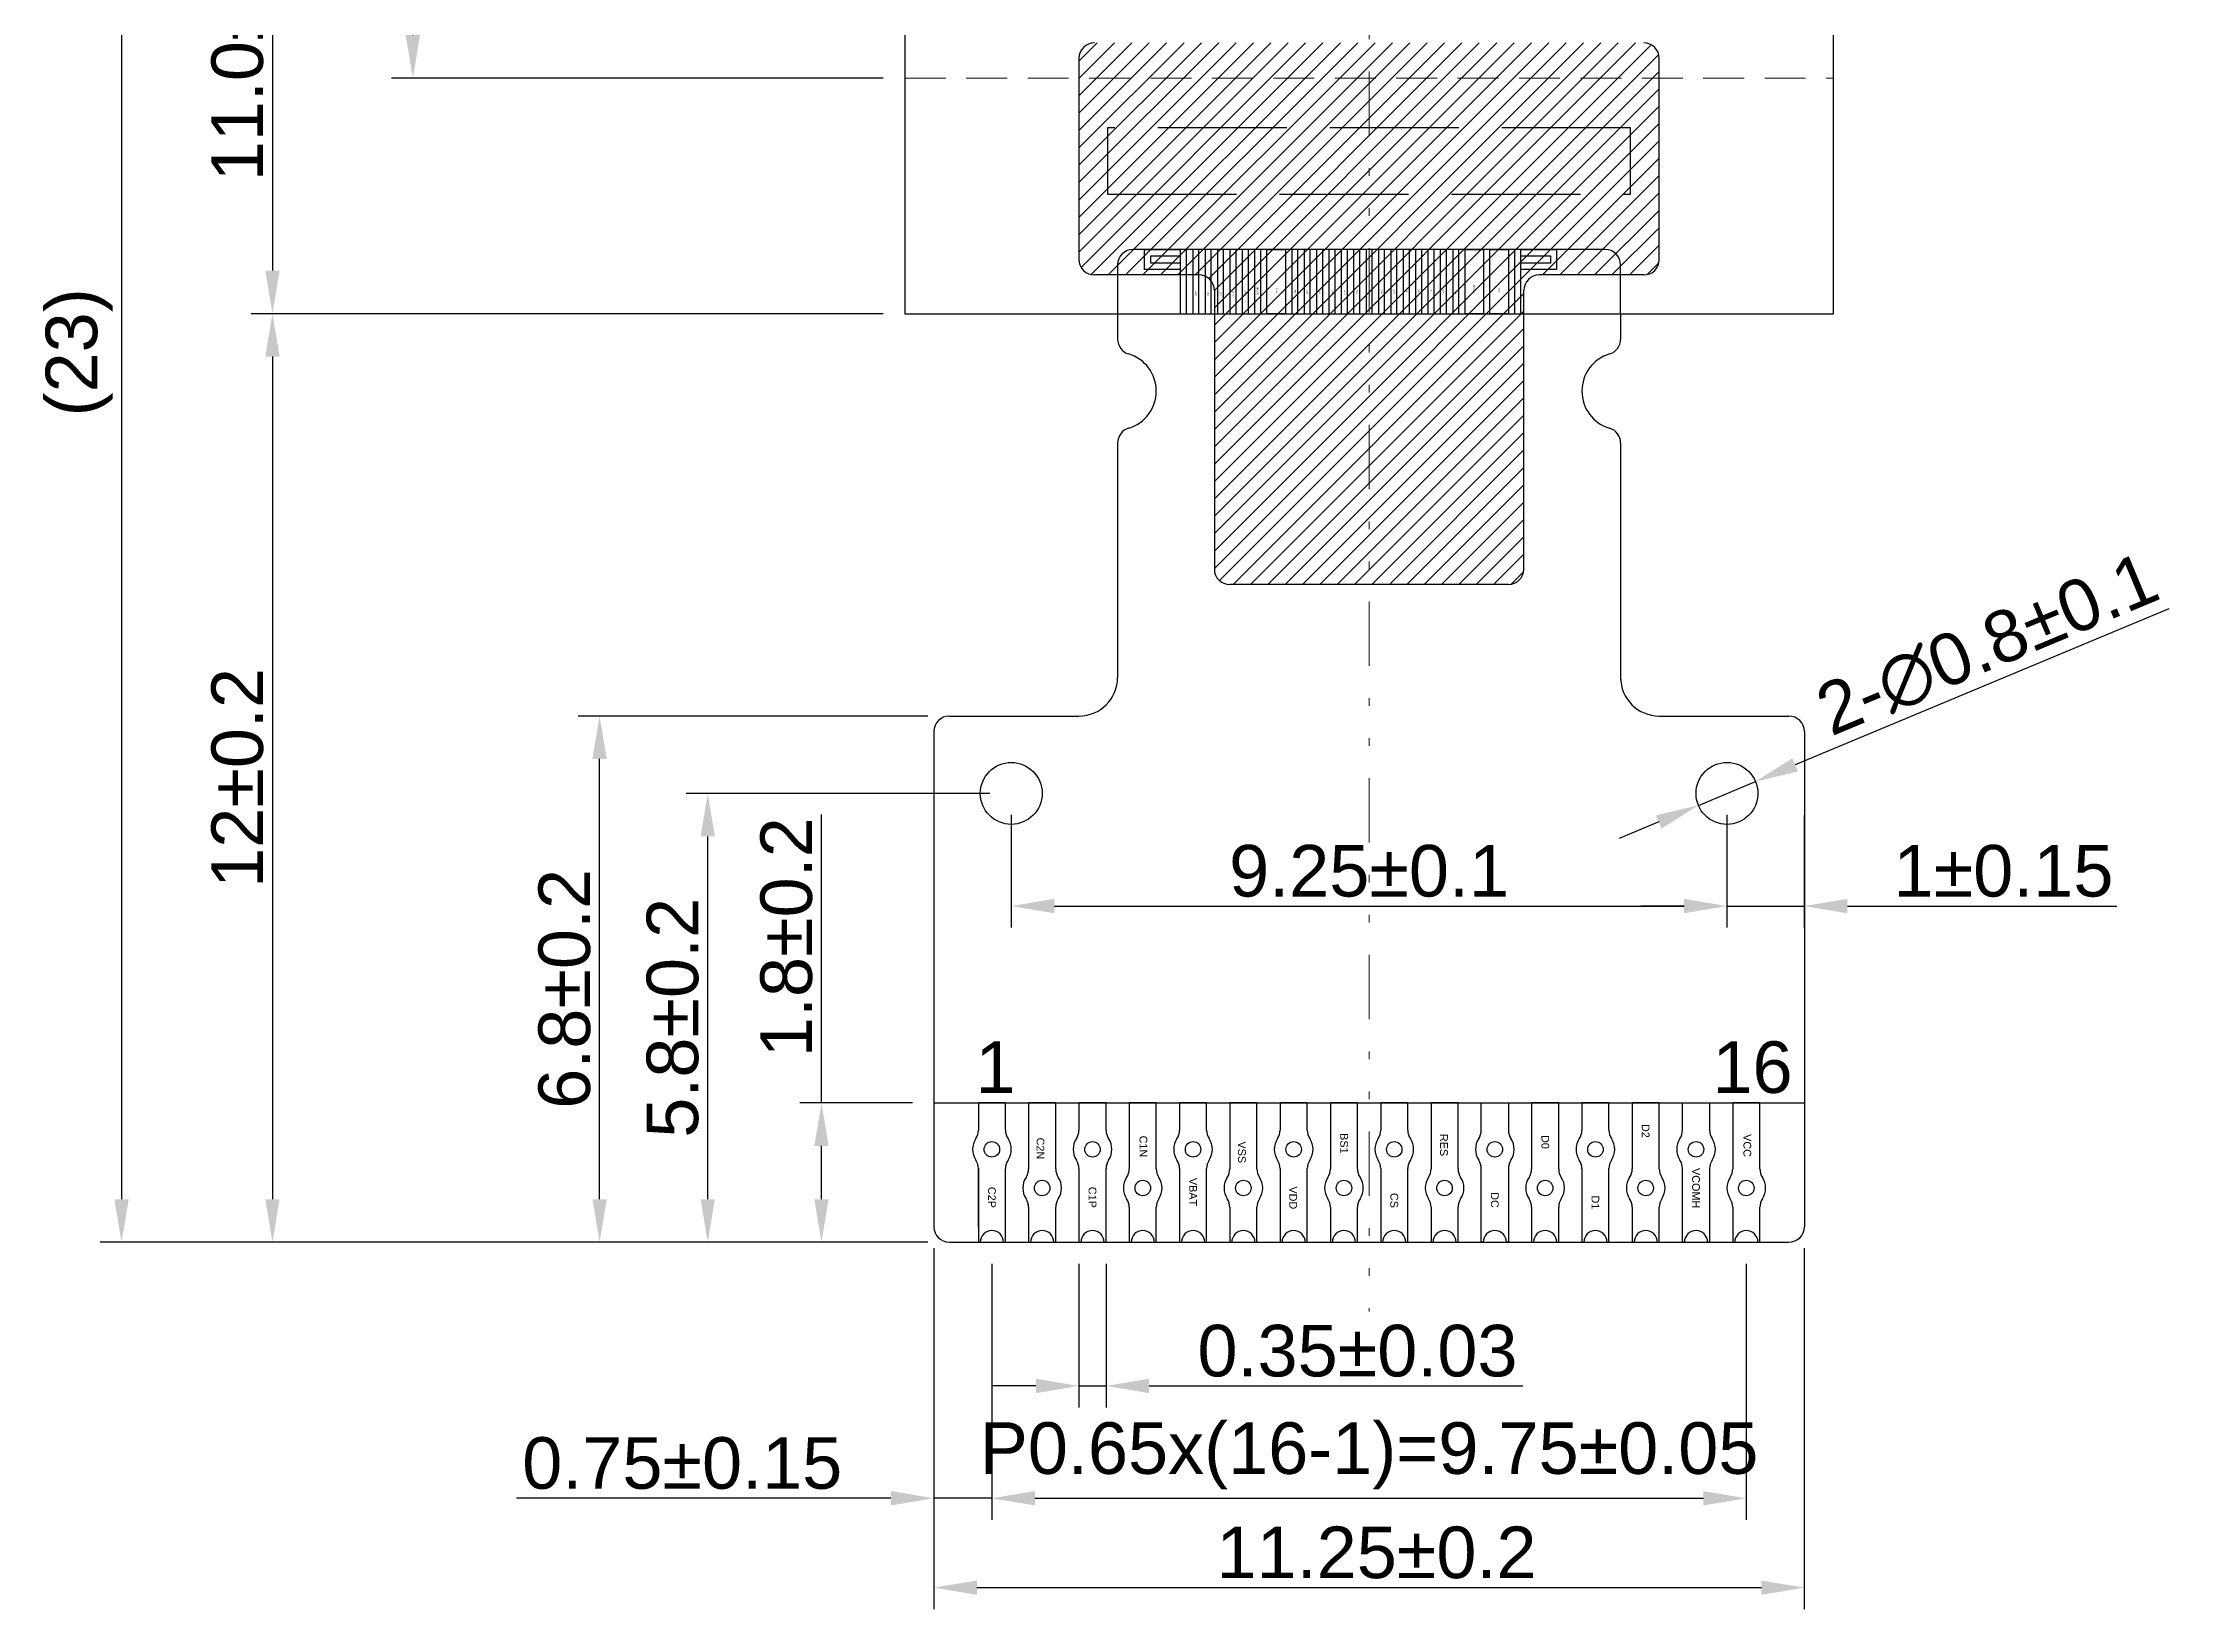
# Model space of a CAD drawing. Header units: millimetres. Extents: x 462 to 746, y 142 to 198.
# Drawn here: x 461.55 to 489.23, y 159.37 to 179.61 of the extents above; entities that cross this region are included whole.
import ezdxf
from ezdxf.enums import TextEntityAlignment as Align

# ---------------------------------------------------------------- set-up
doc = ezdxf.new("R2010")
doc.units = ezdxf.units.MM
doc.header["$LTSCALE"] = 0.555556
for name, pattern in [('DASHED2', [9.525, 6.35, -3.175]), ('DIVIDE', [1.25, 0.5, -0.25, 0, -0.25, 0, -0.25]), ('HIDDEN', [4, 3, -1])]:
    doc.linetypes.add(name, pattern=pattern)
doc.layers.add('dim', color=4, linetype='Continuous')
doc.layers.add('Tape', color=6, linetype='Continuous')
for name, color, linetype, lineweight in [('FPC', 40, 'Continuous', 25), ('IC-Lay1', 1, 'Continuous', 0), ('尺寸', 1, 'Continuous', 5)]:
    doc.layers.add(name, color=color, linetype=linetype, lineweight=lineweight)
doc.styles.get("Standard").update_dxf_attribs({"font": 'ARIAL.TTF'})
doc.dimstyles.new('ISO-25', dxfattribs={"dimscale": 0.555556, "dimtxt": 2.2, "dimasz": 2.2, "dimexe": 0.5, "dimexo": 0.5, "dimgap": 0.5, "dimtad": 1, "dimdec": 3, "dimdsep": 46, "dimtxsty": 'Standard', "dimcen": 2.2, "dimadec": 0, "dimazin": 2, "dimtfac": 1, "dimtdec": 3, "dimtmove": 0, "dimatfit": 3, "dimfxl": 0, "dimarcsym": 0})

# ---------------------------------------------------------------- blocks, each defined once
blk = doc.blocks.new('*D20')
at = {"layer": 'Defpoints', "color": 0}
for p in [(472.688, 187.11), (464.515, 176.11), (472.688, 176.11)]:
    blk.add_point(p, dxfattribs=at)
at = {"layer": 'dim', "color": 0, "lineweight": -2}
for p, q in [((472.41, 187.11), (464.238, 187.11)), ((464.515, 186.555), (464.515, 176.666)), ((472.41, 176.11), (464.238, 176.11))]:
    blk.add_line(p, q, dxfattribs=at)
at = {"layer": 'dim', "color": 0}
for points in [[(464.423, 186.555), (464.608, 186.555), (464.515, 187.11)], [(464.423, 176.666), (464.608, 176.666), (464.515, 176.11)]]:
    blk.add_solid(points, dxfattribs=at)
at = {"layer": 'dim', "color": 0, "insert": (464.064, 181.209), "char_height": 0.66667, "attachment_point": 5, "rotation": 90}
blk.add_mtext('11.0%%P0.15 Panel', dxfattribs=at)
blk = doc.blocks.new('*D25')
at = {"layer": 'Defpoints', "color": 0}
for p in [(472.688, 187.11), (466.33, 179.155), (472.688, 179.155)]:
    blk.add_point(p, dxfattribs=at)
at = {"layer": 'dim', "color": 0, "lineweight": -2}
for p, q in [((472.41, 187.11), (466.052, 187.11)), ((466.33, 186.555), (466.33, 179.711)), ((472.41, 179.155), (466.052, 179.155))]:
    blk.add_line(p, q, dxfattribs=at)
at = {"layer": 'dim', "color": 0}
for points in [[(466.237, 186.555), (466.423, 186.555), (466.33, 187.11)], [(466.237, 179.711), (466.423, 179.711), (466.33, 179.155)]]:
    blk.add_solid(points, dxfattribs=at)
at = {"layer": 'dim', "color": 0, "insert": (465.787, 182.904), "char_height": 0.66667, "attachment_point": 5, "rotation": 90}
blk.add_mtext('7.96%%P0.15 Cap', dxfattribs=at)
blk = doc.blocks.new('*D28')
at = {"layer": 'Defpoints', "color": 0}
for p in [(474.063, 169.91), (483.313, 169.91), (483.313, 168.454)]:
    blk.add_point(p, dxfattribs=at)
at = {"layer": 'dim', "color": 0, "lineweight": -2}
for p, q in [((474.063, 169.632), (474.063, 168.176)), ((483.313, 169.632), (483.313, 168.176)), ((474.619, 168.454), (482.758, 168.454))]:
    blk.add_line(p, q, dxfattribs=at)
at = {"layer": 'dim', "color": 0}
for points in [[(474.619, 168.547), (474.619, 168.361), (474.063, 168.454)], [(482.758, 168.547), (482.758, 168.361), (483.313, 168.454)]]:
    blk.add_solid(points, dxfattribs=at)
at = {"layer": 'dim', "color": 0, "insert": (478.688, 168.906), "char_height": 0.6667, "attachment_point": 5}
blk.add_mtext('9.25%%P0.1', dxfattribs=at)
blk = doc.blocks.new('*D29')
at = {"layer": 'Defpoints', "color": 0}
for p in [(473.813, 164.11), (483.563, 164.11), (483.563, 160.801)]:
    blk.add_point(p, dxfattribs=at)
at = {"layer": 'dim', "color": 0, "lineweight": -2}
for p, q in [((473.813, 163.832), (473.813, 160.523)), ((483.563, 163.832), (483.563, 160.523)), ((474.369, 160.801), (483.008, 160.801))]:
    blk.add_line(p, q, dxfattribs=at)
at = {"layer": 'dim', "color": 0}
for points in [[(474.369, 160.894), (474.369, 160.708), (473.813, 160.801)], [(483.008, 160.894), (483.008, 160.708), (483.563, 160.801)]]:
    blk.add_solid(points, dxfattribs=at)
at = {"layer": 'dim', "color": 0, "insert": (478.688, 161.349), "char_height": 0.66667, "attachment_point": 5}
blk.add_mtext('P0.65x(16-1)=9.75%%P0.05', dxfattribs=at)
blk = doc.blocks.new('*D30')
at = {"layer": 'Defpoints', "color": 0}
for p in [(473.063, 164.31), (484.313, 164.31), (484.313, 159.646)]:
    blk.add_point(p, dxfattribs=at)
at = {"layer": 'dim', "color": 0, "lineweight": -2}
for p, q in [((473.063, 164.032), (473.063, 159.368)), ((484.313, 164.032), (484.313, 159.368)), ((473.619, 159.646), (483.758, 159.646))]:
    blk.add_line(p, q, dxfattribs=at)
at = {"layer": 'dim', "color": 0}
for points in [[(473.619, 159.738), (473.619, 159.553), (473.063, 159.646)], [(483.758, 159.738), (483.758, 159.553), (484.313, 159.646)]]:
    blk.add_solid(points, dxfattribs=at)
at = {"layer": 'dim', "color": 0, "insert": (478.784, 160.097), "char_height": 0.66667, "attachment_point": 5}
blk.add_mtext('11.25%%P0.2', dxfattribs=at)
blk = doc.blocks.new('*D31')
at = {"layer": 'Defpoints', "color": 0}
for p in [(474.938, 164.11), (475.288, 164.11), (475.288, 162.253)]:
    blk.add_point(p, dxfattribs=at)
at = {"layer": 'dim', "color": 0, "lineweight": -2}
for p, q in [((474.938, 163.832), (474.938, 161.975)), ((475.288, 163.832), (475.288, 161.975)), ((474.383, 162.253), (473.827, 162.253)), ((474.938, 162.253), (475.288, 162.253)), ((475.844, 162.253), (480.677, 162.253))]:
    blk.add_line(p, q, dxfattribs=at)
at = {"layer": 'dim', "color": 0}
for points in [[(474.383, 162.345), (474.383, 162.16), (474.938, 162.253)], [(475.844, 162.345), (475.844, 162.16), (475.288, 162.253)]]:
    blk.add_solid(points, dxfattribs=at)
at = {"layer": 'dim', "color": 0, "insert": (478.538, 162.704), "char_height": 0.66667, "attachment_point": 5}
blk.add_mtext('0.35%%p0.03', dxfattribs=at)
blk = doc.blocks.new('*D32')
at = {"layer": 'Defpoints', "color": 0}
for p in [(473.063, 164.31), (473.813, 164.11), (473.063, 160.801)]:
    blk.add_point(p, dxfattribs=at)
at = {"layer": 'dim', "color": 0, "lineweight": -2}
for p, q in [((473.063, 164.032), (473.063, 160.523)), ((473.813, 163.832), (473.813, 160.523)), ((472.508, 160.801), (467.669, 160.801)), ((473.813, 160.801), (473.063, 160.801)), ((474.369, 160.801), (474.924, 160.801))]:
    blk.add_line(p, q, dxfattribs=at)
at = {"layer": 'dim', "color": 0}
for points in [[(472.508, 160.894), (472.508, 160.708), (473.063, 160.801)], [(474.369, 160.894), (474.369, 160.708), (473.813, 160.801)]]:
    blk.add_solid(points, dxfattribs=at)
at = {"layer": 'dim', "color": 0, "insert": (469.811, 161.252), "char_height": 0.66667, "attachment_point": 5}
blk.add_mtext('0.75%%P0.15', dxfattribs=at)
blk = doc.blocks.new('*D33')
at = {"layer": 'Defpoints', "color": 0}
for p in [(483.313, 169.91), (484.313, 169.91), (484.313, 168.454)]:
    blk.add_point(p, dxfattribs=at)
at = {"layer": 'dim', "color": 0, "lineweight": -2}
for p, q in [((483.313, 169.632), (483.313, 168.176)), ((484.313, 169.632), (484.313, 168.176)), ((482.758, 168.454), (482.202, 168.454)), ((483.313, 168.454), (484.313, 168.454)), ((484.869, 168.454), (488.35, 168.454))]:
    blk.add_line(p, q, dxfattribs=at)
at = {"layer": 'dim', "color": 0}
for points in [[(482.758, 168.547), (482.758, 168.361), (483.313, 168.454)], [(484.869, 168.547), (484.869, 168.361), (484.313, 168.454)]]:
    blk.add_solid(points, dxfattribs=at)
at = {"layer": 'dim', "color": 0, "insert": (486.887, 168.906), "char_height": 0.6667, "attachment_point": 5}
blk.add_mtext('1%%P0.15', dxfattribs=at)
blk = doc.blocks.new('*D34')
at = {"layer": 'Defpoints', "color": 0}
for p in [(471.611, 165.91), (473.063, 165.91), (473.263, 164.11)]:
    blk.add_point(p, dxfattribs=at)
at = {"layer": 'dim', "color": 0, "lineweight": -2}
for p, q in [((471.611, 165.91), (471.611, 169.638)), ((472.785, 165.91), (471.333, 165.91)), ((471.611, 164.666), (471.611, 165.355)), ((472.985, 164.11), (471.333, 164.11))]:
    blk.add_line(p, q, dxfattribs=at)
at = {"layer": 'dim', "color": 0}
for points in [[(471.518, 165.355), (471.703, 165.355), (471.611, 165.91)], [(471.518, 164.666), (471.703, 164.666), (471.611, 164.11)]]:
    blk.add_solid(points, dxfattribs=at)
at = {"layer": 'dim', "color": 0, "insert": (471.159, 168.052), "char_height": 0.6667, "attachment_point": 5, "rotation": 90}
blk.add_mtext('1.8%%P0.2', dxfattribs=at)
blk = doc.blocks.new('*D35')
at = {"layer": 'Defpoints', "color": 0}
for p in [(470.141, 169.91), (474.063, 169.91), (473.263, 164.11)]:
    blk.add_point(p, dxfattribs=at)
at = {"layer": 'dim', "color": 0, "lineweight": -2}
for p, q in [((473.785, 169.91), (469.863, 169.91)), ((470.141, 164.666), (470.141, 169.355)), ((472.985, 164.11), (469.863, 164.11))]:
    blk.add_line(p, q, dxfattribs=at)
at = {"layer": 'dim', "color": 0}
for points in [[(470.048, 169.355), (470.233, 169.355), (470.141, 169.91)], [(470.048, 164.666), (470.233, 164.666), (470.141, 164.11)]]:
    blk.add_solid(points, dxfattribs=at)
at = {"layer": 'dim', "color": 0, "insert": (469.689, 167.01), "char_height": 0.6667, "attachment_point": 5, "rotation": 90}
blk.add_mtext('5.8%%P0.2', dxfattribs=at)
blk = doc.blocks.new('*D36')
at = {"layer": 'Defpoints', "color": 0}
for p in [(468.743, 170.91), (473.263, 170.91), (473.263, 164.11)]:
    blk.add_point(p, dxfattribs=at)
at = {"layer": 'dim', "color": 0, "lineweight": -2}
for p, q in [((472.985, 170.91), (468.465, 170.91)), ((468.743, 164.666), (468.743, 170.355)), ((472.985, 164.11), (468.465, 164.11))]:
    blk.add_line(p, q, dxfattribs=at)
at = {"layer": 'dim', "color": 0}
for points in [[(468.65, 170.355), (468.836, 170.355), (468.743, 170.91)], [(468.65, 164.666), (468.836, 164.666), (468.743, 164.11)]]:
    blk.add_solid(points, dxfattribs=at)
at = {"layer": 'dim', "color": 0, "insert": (468.291, 167.384), "char_height": 0.6667, "attachment_point": 5, "rotation": 90}
blk.add_mtext('6.8%%P0.2', dxfattribs=at)
blk = doc.blocks.new('*D37')
at = {"layer": 'Defpoints', "color": 0}
for p in [(472.688, 176.11), (464.515, 164.11), (473.263, 164.11)]:
    blk.add_point(p, dxfattribs=at)
at = {"layer": 'dim', "color": 0, "lineweight": -2}
for p, q in [((472.41, 176.11), (464.238, 176.11)), ((464.515, 175.555), (464.515, 164.666)), ((472.985, 164.11), (464.238, 164.11))]:
    blk.add_line(p, q, dxfattribs=at)
at = {"layer": 'dim', "color": 0}
for points in [[(464.423, 175.555), (464.608, 175.555), (464.515, 176.11)], [(464.423, 164.666), (464.608, 164.666), (464.515, 164.11)]]:
    blk.add_solid(points, dxfattribs=at)
at = {"layer": 'dim', "color": 0, "insert": (464.064, 170.11), "char_height": 0.6667, "attachment_point": 5, "rotation": 90}
blk.add_mtext('12%%P0.2', dxfattribs=at)
blk = doc.blocks.new('*D38')
at = {"layer": 'Defpoints', "color": 0}
for p in [(472.688, 187.11), (462.565, 164.11), (473.263, 164.11)]:
    blk.add_point(p, dxfattribs=at)
at = {"layer": 'dim', "color": 0, "lineweight": -2}
for p, q in [((472.41, 187.11), (462.287, 187.11)), ((462.565, 186.555), (462.565, 164.666)), ((472.985, 164.11), (462.287, 164.11))]:
    blk.add_line(p, q, dxfattribs=at)
at = {"layer": 'dim', "color": 0}
for points in [[(462.472, 186.555), (462.658, 186.555), (462.565, 187.11)], [(462.472, 164.666), (462.658, 164.666), (462.565, 164.11)]]:
    blk.add_solid(points, dxfattribs=at)
at = {"layer": 'dim', "color": 0, "insert": (462.017, 175.61), "char_height": 0.6667, "attachment_point": 5, "rotation": 90}
blk.add_mtext('(23)', dxfattribs=at)
blk = doc.blocks.new('*D39')
at = {"layer": 'Defpoints', "color": 0}
for p in [(483.682, 170.064), (482.944, 169.756)]:
    blk.add_point(p, dxfattribs=at)
at = {"layer": 'dim', "color": 0, "lineweight": -2}
for p, q in [((489.023, 172.296), (484.195, 170.279)), ((482.944, 169.756), (483.682, 170.064)), ((482.432, 169.542), (481.919, 169.327))]:
    blk.add_line(p, q, dxfattribs=at)
at = {"layer": 'dim', "color": 0}
for points in [[(484.159, 170.364), (484.231, 170.193), (483.682, 170.064)], [(482.396, 169.627), (482.467, 169.456), (482.944, 169.756)]]:
    blk.add_solid(points, dxfattribs=at)
at = {"layer": 'dim', "color": 0, "insert": (486.684, 171.828), "char_height": 0.66667, "attachment_point": 5, "rotation": 22.6831}
blk.add_mtext('2-∅0.8%%p0.1', dxfattribs=at)

msp = doc.modelspace()

# ---------------------------------------------------------------- hatches: boundary and pattern name
h = msp.add_hatch()
h.set_pattern_fill('ANSI31', color=6, scale=0.05, style=0)
h.set_pattern_definition([(45, (-642.73164, -406.21486), (-0.112253202, 0.112253202), [])])
h.paths.add_polyline_path([(475.1382, 179.6101, 0.4142136), (474.9382, 179.4101), (474.9382, 176.8101, 0.4142136), (475.1382, 176.6101), (476.4882, 176.6101, -0.4142136), (476.6882, 176.4101), (476.6882, 172.8101, 0.4142136), (476.8882, 172.6101), (480.4882, 172.6101, 0.4142136), (480.6882, 172.8101), (480.6882, 176.4101, -0.4142136), (480.8882, 176.6101), (482.2382, 176.6101, 0.4142136), (482.4382, 176.8101), (482.4382, 179.4101, 0.4142136), (482.2382, 179.6101)])

# ---------------------------------------------------------------- linework, layer by layer
at = {"linetype": 'DASHED2', "lineweight": 9, "ltscale": 0.15}
msp.add_line((472.6882, 179.1551), (484.6882, 179.1551), dxfattribs=at)
msp.add_line((472.6882, 179.1551), (484.6882, 179.1551), dxfattribs=at)
at = {"color": 2, "linetype": 'Continuous'}
for p, q in [((474.2882, 165.9101), (474.6382, 165.9101)), ((473.6382, 164.3101), (473.6382, 165.0613))]:
    msp.add_line(p, q, dxfattribs=at)
msp.add_lwpolyline([(484.6882, 187.1101), (472.6882, 187.1101), (472.6882, 176.1101), (484.6882, 176.1101)], close=True)
at = {"color": 0, "linetype": 'HIDDEN'}
msp.add_lwpolyline([(475.3082, 177.6551), (482.0682, 177.6551), (482.0682, 178.5101), (475.3082, 178.5101)], close=True, dxfattribs=at)
for points in [[(478.9882, 176.1101), (479.1382, 176.1101)], [(479.2882, 176.1101), (479.4382, 176.1101)], [(479.5882, 176.1101), (479.7382, 176.1101)]]:
    msp.add_lwpolyline(points)
at = {"color": 2}
for centre in [(473.8132, 164.1101), (481.6132, 164.1101), (482.9132, 164.1101)]:
    msp.add_arc(centre, 0.15, 360, 180, dxfattribs=at)
at = {"layer": 'Defpoints', "color": 34}
for p, q in [((481.7382, 176.9401), (475.6382, 176.9401)), ((475.4382, 176.7401), (475.4382, 176.1101)), ((481.9382, 176.1101), (481.9382, 176.7401)), ((475.4382, 176.1101), (475.4382, 175.7809)), ((475.4382, 176.1101), (481.9382, 176.1101)), ((481.9382, 176.1101), (481.9382, 175.7809)), ((475.4382, 174.4393), (475.4382, 171.4101)), ((481.9382, 174.4393), (481.9382, 171.4101))]:
    msp.add_line(p, q, dxfattribs=at)
at = {"layer": 'Defpoints', "color": 2}
for points in [[(475.7852, 176.9376), (476.2482, 176.9376), (476.2482, 176.6826), (475.7852, 176.6826)], [(476.2482, 176.1101), (476.3282, 176.1101), (476.3282, 176.9401), (476.2482, 176.9401)], [(476.4082, 176.1101), (476.4882, 176.1101), (476.4882, 176.9401), (476.4082, 176.9401)], [(476.5682, 176.1101), (476.6482, 176.1101), (476.6482, 176.9401), (476.5682, 176.9401)], [(476.7282, 176.1101), (476.8082, 176.1101), (476.8082, 176.9401), (476.7282, 176.9401)], [(476.8882, 176.1101), (476.9682, 176.1101), (476.9682, 176.9401), (476.8882, 176.9401)], [(477.0482, 176.1101), (477.1282, 176.1101), (477.1282, 176.9401), (477.0482, 176.9401)], [(477.2082, 176.1101), (477.2882, 176.1101), (477.2882, 176.9401), (477.2082, 176.9401)], [(477.3682, 176.9401), (477.6082, 176.9401), (477.6082, 176.1101), (477.3682, 176.1101)], [(477.6882, 176.1101), (477.7682, 176.1101), (477.7682, 176.9401), (477.6882, 176.9401)], [(477.8482, 176.1101), (477.9282, 176.1101), (477.9282, 176.9401), (477.8482, 176.9401)], [(478.0082, 176.1101), (478.0882, 176.1101), (478.0882, 176.9401), (478.0082, 176.9401)], [(478.1682, 176.1101), (478.2482, 176.1101), (478.2482, 176.9401), (478.1682, 176.9401)], [(478.3282, 176.1101), (478.4082, 176.1101), (478.4082, 176.9401), (478.3282, 176.9401)], [(478.4882, 176.1101), (478.5682, 176.1101), (478.5682, 176.9401), (478.4882, 176.9401)], [(478.6482, 176.1101), (478.7282, 176.1101), (478.7282, 176.9401), (478.6482, 176.9401)], [(478.8082, 176.1101), (478.8882, 176.1101), (478.8882, 176.9401), (478.8082, 176.9401)], [(478.9682, 176.1101), (479.0482, 176.1101), (479.0482, 176.9401), (478.9682, 176.9401)], [(479.1282, 176.1101), (479.2082, 176.1101), (479.2082, 176.9401), (479.1282, 176.9401)], [(479.2882, 176.1101), (479.3682, 176.1101), (479.3682, 176.9401), (479.2882, 176.9401)], [(479.4482, 176.1101), (479.5282, 176.1101), (479.5282, 176.9401), (479.4482, 176.9401)], [(479.6082, 176.1101), (479.6882, 176.1101), (479.6882, 176.9401), (479.6082, 176.9401)], [(479.7682, 176.1101), (479.8482, 176.1101), (479.8482, 176.9401), (479.7682, 176.9401)], [(479.9282, 176.9401), (480.1682, 176.9401), (480.1682, 176.1101), (479.9282, 176.1101)], [(480.2482, 176.9401), (480.4882, 176.9401), (480.4882, 176.1101), (480.2482, 176.1101)], [(480.5682, 176.1101), (480.6482, 176.1101), (480.6482, 176.9401), (480.5682, 176.9401)], [(480.6482, 176.9376), (481.1112, 176.9376), (481.1112, 176.6826), (480.6482, 176.6826)], [(475.8652, 176.8576), (476.2482, 176.8576), (476.2482, 176.7626), (475.8652, 176.7626)], [(480.6482, 176.8576), (481.0312, 176.8576), (481.0312, 176.7626), (480.6482, 176.7626)]]:
    msp.add_lwpolyline(points, close=True, dxfattribs=at)
at = {"layer": 'Defpoints', "color": 34}
for centre, radius, start, end in [((475.6382, 176.7401), 0.2, 90, 180), ((481.7382, 176.7401), 0.2, 0, 90), ((475.6382, 175.7809), 0.2, 180, 253.39845), ((475.4382, 175.1101), 0.5, 286.60155, 73.39845), ((481.9382, 175.1101), 0.5, 106.60155, 253.39845), ((481.7382, 175.7809), 0.2, 286.60155, 0), ((475.6382, 174.4393), 0.2, 106.60155, 180), ((481.7382, 174.4393), 0.2, 0, 73.39845), ((474.9382, 171.4101), 0.5, 270, 0), ((482.4382, 171.4101), 0.5, 180, 270)]:
    msp.add_arc(centre, radius, start, end, dxfattribs=at)
at = {"layer": 'FPC', "color": 34}
for p, q in [((473.2632, 170.9101), (474.9382, 170.9101)), ((482.4382, 170.9101), (484.1132, 170.9101)), ((473.0632, 170.7101), (473.0632, 164.3101)), ((484.3132, 170.7101), (484.3132, 164.3101)), ((473.0632, 165.9101), (484.3132, 165.9101)), ((473.2632, 164.1101), (484.1132, 164.1101))]:
    msp.add_line(p, q, dxfattribs=at)
at = {"layer": 'FPC', "color": 2}
for p, q in [((473.9882, 165.9101), (473.6382, 165.9101)), ((473.6382, 165.9101), (473.6382, 165.5588)), ((473.9882, 165.5588), (473.9882, 165.9101)), ((474.6382, 165.9101), (474.2882, 165.9101)), ((474.2882, 165.9101), (474.2882, 165.0588)), ((474.6382, 165.0588), (474.6382, 165.9101)), ((475.2882, 165.9101), (474.9382, 165.9101)), ((474.9382, 165.9101), (474.9382, 165.5588)), ((475.2882, 165.5588), (475.2882, 165.9101)), ((475.9382, 165.9101), (475.5882, 165.9101)), ((475.5882, 165.9101), (475.5882, 165.0588)), ((475.9382, 165.0588), (475.9382, 165.9101)), ((476.5882, 165.9101), (476.2382, 165.9101)), ((476.2382, 165.9101), (476.2382, 165.5588)), ((476.5882, 165.5588), (476.5882, 165.9101)), ((477.2382, 165.9101), (476.8882, 165.9101)), ((476.8882, 165.9101), (476.8882, 165.0588)), ((477.2382, 165.0588), (477.2382, 165.9101)), ((477.8882, 165.9101), (477.5382, 165.9101)), ((477.5382, 165.9101), (477.5382, 165.5588)), ((477.8882, 165.5588), (477.8882, 165.9101)), ((478.5382, 165.9101), (478.1882, 165.9101)), ((478.1882, 165.9101), (478.1882, 165.0588)), ((478.5382, 165.0588), (478.5382, 165.9101)), ((479.1882, 165.9101), (478.8382, 165.9101)), ((478.8382, 165.9101), (478.8382, 165.5588)), ((479.1882, 165.5588), (479.1882, 165.9101)), ((479.8382, 165.9101), (479.4882, 165.9101)), ((479.4882, 165.9101), (479.4882, 165.0588)), ((479.8382, 165.0588), (479.8382, 165.9101)), ((480.1382, 165.5588), (480.1382, 165.9101)), ((480.1382, 165.9101), (480.4882, 165.9101)), ((480.4882, 165.9101), (480.4882, 165.5588)), ((481.1382, 165.9101), (480.7882, 165.9101)), ((480.7882, 165.9101), (480.7882, 165.0588)), ((481.1382, 165.0588), (481.1382, 165.9101)), ((481.7882, 165.9101), (481.4382, 165.9101)), ((481.4382, 165.9101), (481.4382, 165.5588)), ((481.7882, 165.5588), (481.7882, 165.9101)), ((482.4382, 165.9101), (482.0882, 165.9101)), ((482.0882, 165.9101), (482.0882, 165.0588)), ((482.4382, 165.0588), (482.4382, 165.9101)), ((482.7382, 165.5588), (482.7382, 165.9101)), ((482.7382, 165.9101), (483.0882, 165.9101)), ((483.0882, 165.9101), (483.0882, 165.5588)), ((483.7382, 165.9101), (483.3882, 165.9101)), ((483.3882, 165.9101), (483.3882, 165.0588)), ((483.7382, 165.0588), (483.7382, 165.9101)), ((473.6382, 165.0613), (473.6382, 164.1101)), ((473.9882, 164.1101), (473.9882, 165.0613)), ((474.9382, 165.0613), (474.9382, 164.1101)), ((475.2882, 164.1101), (475.2882, 165.0613)), ((476.2382, 165.0613), (476.2382, 164.1101)), ((476.5882, 164.1101), (476.5882, 165.0613)), ((477.5382, 165.0613), (477.5382, 164.1101)), ((477.8882, 164.1101), (477.8882, 165.0613)), ((478.8382, 165.0613), (478.8382, 164.1101)), ((479.1882, 164.1101), (479.1882, 165.0613)), ((480.1382, 164.1101), (480.1382, 165.0613)), ((480.4882, 165.0613), (480.4882, 164.1101)), ((481.4382, 165.0613), (481.4382, 164.1101)), ((481.7882, 164.1101), (481.7882, 165.0613)), ((482.7382, 164.1101), (482.7382, 165.0613)), ((483.0882, 165.0613), (483.0882, 164.9601)), ((483.0882, 165.0613), (483.0882, 164.1101)), ((474.2882, 164.5613), (474.2882, 164.1101)), ((474.6382, 164.1101), (474.6382, 164.5613)), ((475.5882, 164.5613), (475.5882, 164.1101)), ((475.9382, 164.1101), (475.9382, 164.5613)), ((476.8882, 164.5613), (476.8882, 164.1101)), ((477.2382, 164.1101), (477.2382, 164.5613)), ((478.1882, 164.5613), (478.1882, 164.1101)), ((478.5382, 164.1101), (478.5382, 164.5613)), ((479.4882, 164.5613), (479.4882, 164.1101)), ((479.8382, 164.1101), (479.8382, 164.5613)), ((480.7882, 164.5613), (480.7882, 164.1101)), ((481.1382, 164.1101), (481.1382, 164.5613)), ((482.0882, 164.5613), (482.0882, 164.1101)), ((482.4382, 164.1101), (482.4382, 164.5613)), ((483.3882, 164.5613), (483.3882, 164.1101)), ((483.7382, 164.1101), (483.7382, 164.5613)), ((473.6382, 164.1101), (473.6632, 164.1101)), ((473.9632, 164.1101), (473.9882, 164.1101)), ((474.2882, 164.1101), (474.3132, 164.1101)), ((474.6132, 164.1101), (474.6382, 164.1101)), ((474.9382, 164.1101), (474.9632, 164.1101)), ((475.2632, 164.1101), (475.2882, 164.1101)), ((475.5882, 164.1101), (475.6132, 164.1101)), ((475.9132, 164.1101), (475.9382, 164.1101)), ((476.2382, 164.1101), (476.2632, 164.1101)), ((476.5632, 164.1101), (476.5882, 164.1101)), ((476.8882, 164.1101), (476.9132, 164.1101)), ((477.2132, 164.1101), (477.2382, 164.1101)), ((477.5382, 164.1101), (477.5632, 164.1101)), ((477.8632, 164.1101), (477.8882, 164.1101)), ((478.1882, 164.1101), (478.2132, 164.1101)), ((478.5132, 164.1101), (478.5382, 164.1101)), ((478.8382, 164.1101), (478.8632, 164.1101)), ((479.1632, 164.1101), (479.1882, 164.1101)), ((479.4882, 164.1101), (479.5132, 164.1101)), ((479.8132, 164.1101), (479.8382, 164.1101)), ((480.1632, 164.1101), (480.1382, 164.1101)), ((480.4882, 164.1101), (480.4632, 164.1101)), ((480.7882, 164.1101), (480.8132, 164.1101)), ((481.1132, 164.1101), (481.1382, 164.1101)), ((481.4382, 164.1101), (481.4632, 164.1101)), ((481.7632, 164.1101), (481.7882, 164.1101)), ((482.0882, 164.1101), (482.1132, 164.1101)), ((482.4132, 164.1101), (482.4382, 164.1101)), ((482.7632, 164.1101), (482.7382, 164.1101)), ((483.0882, 164.1101), (483.0632, 164.1101)), ((483.3882, 164.1101), (483.4132, 164.1101)), ((483.7132, 164.1101), (483.7382, 164.1101))]:
    msp.add_line(p, q, dxfattribs=at)
at = {"layer": 'FPC', "color": 34}
for centre in [(474.0632, 169.9101), (483.3132, 169.9101)]:
    msp.add_circle(centre, 0.4, dxfattribs=at)
at = {"layer": 'FPC', "color": 6}
for centre in [(473.8132, 165.3101), (475.1132, 165.3101), (476.4132, 165.3101), (477.7132, 165.3101), (479.0132, 165.3101), (480.3132, 165.3101), (481.6132, 165.3101), (482.9132, 165.3101), (474.4632, 164.8101), (475.7632, 164.8101), (477.0632, 164.8101), (478.3632, 164.8101), (479.6632, 164.8101), (480.9632, 164.8101), (482.2632, 164.8101), (483.5632, 164.8101)]:
    msp.add_circle(centre, 0.1, dxfattribs=at)
at = {"layer": 'FPC', "color": 34}
for centre, start, end in [((473.2632, 170.7101), 90, 180), ((484.1132, 170.7101), 0, 90), ((473.2632, 164.3101), 180, 270), ((484.1132, 164.3101), 270, 0)]:
    msp.add_arc(centre, 0.2, start, end, dxfattribs=at)
at = {"layer": 'FPC', "color": 2}
for centre, radius, start, end in [((473.8132, 165.3101), 0.25, 146.44269, 213.55731), ((473.4382, 165.5588), 0.2, 326.44269, 360), ((474.1882, 165.5588), 0.2, 180, 213.55731), ((473.8132, 165.3101), 0.25, 326.44269, 33.55731), ((475.1132, 165.3101), 0.25, 146.44269, 213.55731), ((474.7382, 165.5588), 0.2, 326.44269, 360), ((475.4882, 165.5588), 0.2, 180, 213.55731), ((475.1132, 165.3101), 0.25, 326.44269, 33.55731), ((476.4132, 165.3101), 0.25, 146.44269, 213.55731), ((476.0382, 165.5588), 0.2, 326.44269, 0), ((476.7882, 165.5588), 0.2, 180, 213.55731), ((476.4132, 165.3101), 0.25, 326.44269, 33.55731), ((477.7132, 165.3101), 0.25, 146.44269, 213.55731), ((477.3382, 165.5588), 0.2, 326.44269, 0), ((478.0882, 165.5588), 0.2, 180, 213.55731), ((477.7132, 165.3101), 0.25, 326.44269, 33.55731), ((479.0132, 165.3101), 0.25, 146.44269, 213.55731), ((478.6382, 165.5588), 0.2, 326.44269, 360), ((479.3882, 165.5588), 0.2, 180, 213.55731), ((479.0132, 165.3101), 0.25, 326.44269, 33.55731), ((480.3132, 165.3101), 0.25, 146.44269, 213.55731), ((479.9382, 165.5588), 0.2, 326.44269, 360), ((480.6882, 165.5588), 0.2, 180, 213.55731), ((480.3132, 165.3101), 0.25, 326.44269, 33.55731), ((481.6132, 165.3101), 0.25, 146.44269, 213.55731), ((481.2382, 165.5588), 0.2, 326.44269, 360), ((481.9882, 165.5588), 0.2, 180, 213.55731), ((481.6132, 165.3101), 0.25, 326.44269, 33.55731), ((482.9132, 165.3101), 0.25, 146.44269, 213.55731), ((482.5382, 165.5588), 0.2, 326.44269, 0), ((483.2882, 165.5588), 0.2, 180, 213.55731), ((482.9132, 165.3101), 0.25, 326.44269, 33.55731), ((473.4382, 165.0613), 0.2, 0, 33.55731), ((474.1882, 165.0613), 0.2, 146.44269, 180), ((474.0882, 165.0588), 0.2, 326.44269, 0), ((474.8382, 165.0588), 0.2, 180, 213.55731), ((474.7382, 165.0613), 0.2, 0, 33.55731), ((475.4882, 165.0613), 0.2, 146.44269, 180), ((475.3882, 165.0588), 0.2, 326.44269, 0), ((476.1382, 165.0588), 0.2, 180, 213.55731), ((476.0382, 165.0613), 0.2, 360, 33.55731), ((476.7882, 165.0613), 0.2, 146.44269, 180), ((476.6882, 165.0588), 0.2, 326.44269, 360), ((477.4382, 165.0588), 0.2, 180, 213.55731), ((477.3382, 165.0613), 0.2, 360, 33.55731), ((478.0882, 165.0613), 0.2, 146.44269, 180), ((477.9882, 165.0588), 0.2, 326.44269, 360), ((478.7382, 165.0588), 0.2, 180, 213.55731), ((478.6382, 165.0613), 0.2, 360, 33.55731), ((479.3882, 165.0613), 0.2, 146.44269, 180), ((479.2882, 165.0588), 0.2, 326.44269, 0), ((480.0382, 165.0588), 0.2, 180, 213.55731), ((479.9382, 165.0613), 0.2, 0, 33.55731), ((480.6882, 165.0613), 0.2, 146.44269, 180), ((480.5882, 165.0588), 0.2, 326.44269, 0), ((481.3382, 165.0588), 0.2, 180, 213.55731), ((481.2382, 165.0613), 0.2, 0, 33.55731), ((481.9882, 165.0613), 0.2, 146.44269, 180), ((481.8882, 165.0588), 0.2, 326.44269, 0), ((482.6382, 165.0588), 0.2, 180, 213.55731), ((482.5382, 165.0613), 0.2, 360, 33.55731), ((483.2882, 165.0613), 0.2, 146.44269, 180), ((483.1882, 165.0588), 0.2, 326.44269, 0), ((483.9382, 165.0588), 0.2, 180, 213.55731), ((474.4632, 164.8101), 0.25, 146.44269, 213.55731), ((474.4632, 164.8101), 0.25, 326.44269, 33.55731), ((475.7632, 164.8101), 0.25, 146.44269, 213.55731), ((475.7632, 164.8101), 0.25, 326.44269, 33.55731), ((477.0632, 164.8101), 0.25, 146.44269, 213.55731), ((477.0632, 164.8101), 0.25, 326.44269, 33.55731), ((478.3632, 164.8101), 0.25, 146.44269, 213.55731), ((478.3632, 164.8101), 0.25, 326.44269, 33.55731), ((479.6632, 164.8101), 0.25, 146.44269, 213.55731), ((479.6632, 164.8101), 0.25, 326.44269, 33.55731), ((480.9632, 164.8101), 0.25, 146.44269, 213.55731), ((480.9632, 164.8101), 0.25, 326.44269, 33.55731), ((482.2632, 164.8101), 0.25, 146.44269, 213.55731), ((482.2632, 164.8101), 0.25, 326.44269, 33.55731), ((483.5632, 164.8101), 0.25, 146.44269, 213.55731), ((483.5632, 164.8101), 0.25, 326.44269, 33.55731), ((474.0882, 164.5613), 0.2, 360, 33.55731), ((474.8382, 164.5613), 0.2, 146.44269, 180), ((475.3882, 164.5613), 0.2, 360, 33.55731), ((476.1382, 164.5613), 0.2, 146.44269, 180), ((476.6882, 164.5613), 0.2, 0, 33.55731), ((477.4382, 164.5613), 0.2, 146.44269, 180), ((477.9882, 164.5613), 0.2, 0, 33.55731), ((478.7382, 164.5613), 0.2, 146.44269, 180), ((479.2882, 164.5613), 0.2, 360, 33.55731), ((480.0382, 164.5613), 0.2, 146.44269, 180), ((480.5882, 164.5613), 0.2, 360, 33.55731), ((481.3382, 164.5613), 0.2, 146.44269, 180), ((481.8882, 164.5613), 0.2, 360, 33.55731), ((482.6382, 164.5613), 0.2, 146.44269, 180), ((483.1882, 164.5613), 0.2, 360, 33.55731), ((483.9382, 164.5613), 0.2, 146.44269, 180), ((473.8132, 164.1101), 0.15, 0, 180), ((474.4632, 164.1101), 0.15, 0, 180), ((475.1132, 164.1101), 0.15, 0, 180), ((475.1132, 164.1101), 0.15, 360, 180), ((475.7632, 164.1101), 0.15, 0, 180), ((476.4132, 164.1101), 0.15, 0, 180), ((476.4132, 164.1101), 0.15, 360, 180), ((477.0632, 164.1101), 0.15, 0, 180), ((477.7132, 164.1101), 0.15, 0, 180), ((477.7132, 164.1101), 0.15, 360, 180), ((478.3632, 164.1101), 0.15, 0, 180), ((479.0132, 164.1101), 0.15, 0, 180), ((479.0132, 164.1101), 0.15, 360, 180), ((479.6632, 164.1101), 0.15, 0, 180), ((480.3132, 164.1101), 0.15, 0, 180), ((480.3132, 164.1101), 0.15, 360, 180), ((480.9632, 164.1101), 0.15, 0, 180), ((481.6132, 164.1101), 0.15, 0, 180), ((482.2632, 164.1101), 0.15, 0, 180), ((482.9132, 164.1101), 0.15, 0, 180), ((483.5632, 164.1101), 0.15, 0, 180)]:
    msp.add_arc(centre, radius, start, end, dxfattribs=at)
at = {"layer": 'Tape', "ltscale": 0.5}
for p, q in [((474.9382, 179.4101), (474.9382, 176.8101)), ((474.9382, 179.4101), (474.9382, 176.8101)), ((482.4382, 176.8101), (482.4382, 179.4101)), ((482.4382, 176.8101), (482.4382, 179.4101)), ((476.4882, 176.6101), (475.1382, 176.6101)), ((476.6882, 176.4101), (476.6882, 172.8101)), ((480.6882, 172.8101), (480.6882, 176.4101)), ((482.2382, 176.6101), (480.8882, 176.6101)), ((480.4882, 172.6101), (476.8882, 172.6101))]:
    msp.add_line(p, q, dxfattribs=at)
for centre, start, end in [((475.1382, 179.4101), 90, 180), ((482.2382, 179.4101), 0, 90), ((482.2382, 179.4101), 0, 90), ((475.1382, 176.8101), 180, 270), ((482.2382, 176.8101), 270, 0), ((476.4882, 176.4101), 0, 90), ((480.8882, 176.4101), 90, 180), ((476.8882, 172.8101), 180, 270), ((480.4882, 172.8101), 270, 0)]:
    msp.add_arc(centre, 0.2, start, end, dxfattribs=at)
at = {"layer": '尺寸', "color": 1, "linetype": 'DIVIDE', "ltscale": 3}
msp.add_line((478.6882, 188.3739), (478.6882, 163.2126), dxfattribs=at)

# ---------------------------------------------------------------- texts
at = {"color": 0, "attachment_point": 1}
for s, insert, char_height in [('1', (473.6015, 166.7062), 0.6667), ('16', (483.1254, 166.7062), 0.66667)]:
    msp.add_mtext(s, dxfattribs=dict(at, insert=insert, char_height=char_height))
at = {"layer": 'FPC', "color": 0}
for s, p in [('D2', (482.2119, 165.6383)), ('C2N', (474.3913, 165.4621)), ('C1N', (475.721, 165.4877)), ('VSS', (476.9946, 165.4122)), ('BS1', (478.3161, 165.5192)), ('RES', (479.606, 165.5093)), ('D0', (480.9152, 165.4948)), ('VCC', (483.526, 165.5067)), ('VCOMH', (482.8631, 165.0688)), ('C2P', (473.7632, 164.8258)), ('C1P', (475.0632, 164.8258)), ('VBAT', (476.3632, 164.9408)), ('VDD', (477.657, 164.8313)), ('CS', (478.9632, 164.7468)), ('DC', (480.2632, 164.7563)), ('D1', (481.563, 164.713))]:
    msp.add_text(s, height=0.1, rotation=270, dxfattribs=at).set_placement(p)
at = {"layer": 'IC-Lay1'}
for s, p in [('C2P', (476.4642, 176.3417)), ('C2N', (476.6242, 176.3417)), ('C1P', (476.783, 176.3427)), ('C1N', (476.9448, 176.3408)), ('VBAT', (477.1075, 176.3434)), ('BGGND', (477.2626, 176.3529)), ('VLSS', (477.5089, 176.3733)), ('VSS', (477.7492, 176.3673)), ('VDD', (477.9047, 176.3606)), ('BS1', (478.0647, 176.3678)), ('VDD', (478.2302, 176.361)), ('VSS', (478.3888, 176.3583)), ('CS#', (478.5471, 176.363)), ('RES#', (478.707, 176.3532)), ('D/C#', (478.8662, 176.3625)), ('VSS', (479.0264, 176.3719)), ('D0', (479.1901, 176.3782)), ('D1', (479.3483, 176.3895)), ('D2', (479.5077, 176.3866)), ('VSS', (479.6638, 176.3728)), ('IREF', (479.8232, 176.3659)), ('VCOMH', (480.0631, 176.3787)), ('VCC', (480.3839, 176.3852))]:
    msp.add_text(s, height=0.02, rotation=90, dxfattribs=at).set_placement(p, align=Align.BOTTOM_LEFT)

# ---------------------------------------------------------------- dimensions: what is measured, and where the dimension line sits
at = {"layer": 'dim', "color": 0}
for base, p1, p2, text, override, picture, middle in [((462.565, 164.1101), (472.6882, 187.1101), (473.2632, 164.1101), '(<>)', {"dimtxt": 1.2, "dimasz": 1, "dimgap": 0.2, "dimdec": 1}, '*D38', (462.0169, 175.6101)), ((464.5153, 164.1101), (472.6882, 176.1101), (473.2632, 164.1101), '<>%%P0.2', {"dimtxt": 1.2, "dimasz": 1, "dimgap": 0.2, "dimdec": 1}, '*D37', (464.0638, 170.1101)), ((470.1408, 169.9101), (473.2632, 164.1101), (474.0632, 169.9101), '<>%%P0.2', {"dimtxt": 1.2, "dimasz": 1, "dimgap": 0.2}, '*D35', (469.6893, 167.0101)), ((471.6106, 165.9101), (473.2632, 164.1101), (473.0632, 165.9101), '<>%%P0.2', {"dimtxt": 1.2, "dimasz": 1, "dimgap": 0.2}, '*D34', (471.1591, 168.0517))]:
    dim = msp.add_linear_dim(base=base, p1=p1, p2=p2, angle=90, text=text, dimstyle='ISO-25', override=override, dxfattribs=at)
    dim.commit()
    dim.dimension.update_dxf_attribs({"geometry": picture, "text_midpoint": middle})
for base, p1, p2, angle, text, override, picture, middle in [((464.5153, 176.1101), (472.6882, 187.1101), (472.6882, 176.1101), 270, '<>.0%%P0.15 Panel', {"dimtxt": 1.2, "dimasz": 1, "dimgap": 0.2, "dimdec": 1, "dimfxl": 0.2}, '*D20', (464.5153, 181.2091)), ((466.3300187972, 179.1550818351), (472.6881812127, 187.1100818351), (472.6881812127, 179.1550818351), 270, '<>%%P0.15 Cap', {"dimtxt": 1.2, "dimasz": 1, "dimgap": 0.2, "dimdec": 2, "dimfxl": 0.2}, '*D25', (466.3300187972, 182.9036458575)), ((468.743, 170.9101), (473.2632, 164.1101), (473.2632, 170.9101), 90, '<>%%P0.2', {"dimtxt": 1.2, "dimasz": 1, "dimgap": 0.2}, '*D36', (468.743, 167.3842))]:
    dim = msp.add_linear_dim(base=base, p1=p1, p2=p2, angle=angle, text=text, dimstyle='ISO-25', override=override, dxfattribs=at)
    dim.commit()
    dim.dimension.update_dxf_attribs({"geometry": picture, "text_midpoint": middle, "dimtype": 160})
dim = msp.add_diameter_dim_2p(p1=(482.9441, 169.7558), p2=(483.6822, 170.0643), text='2-<>%%p0.1', dimstyle='ISO-25', override={"dimtxt": 1.2, "dimasz": 1, "dimgap": 0.2}, dxfattribs=at)
dim.commit()
dim.dimension.update_dxf_attribs({"geometry": '*D39', "text_midpoint": (486.6837, 171.8284)})
for base, p1, p2, text, picture, middle in [((483.3132, 168.454), (474.0632, 169.9101), (483.3132, 169.9101), '<>%%P0.1', '*D28', (478.6882, 168.9055)), ((484.3132, 168.454), (483.3132, 169.9101), (484.3132, 169.9101), '<>%%P0.15', '*D33', (486.8869, 168.9055)), ((473.0632, 160.8009), (473.8132, 164.1101), (473.0632, 164.3101), '<>%%P0.15', '*D32', (469.8107, 161.2524)), ((475.2882, 162.2527), (474.9382, 164.1101), (475.2882, 164.1101), '<>%%p0.03', '*D31', (478.5381, 162.7044))]:
    dim = msp.add_linear_dim(base=base, p1=p1, p2=p2, text=text, dimstyle='ISO-25', override={"dimtxt": 1.2, "dimasz": 1, "dimgap": 0.2}, dxfattribs=at)
    dim.commit()
    dim.dimension.update_dxf_attribs({"geometry": picture, "text_midpoint": middle})
for base, p1, p2, text, picture, middle in [((484.3132, 159.6456), (473.0632, 164.3101), (484.3132, 164.3101), '<>%%P0.2', '*D30', (478.7839, 159.6456)), ((483.5632, 160.8009), (473.8132, 164.1101), (483.5632, 164.1101), 'P0.65x(16-1)=<>%%P0.05', '*D29', (478.6882, 160.8009))]:
    dim = msp.add_linear_dim(base=base, p1=p1, p2=p2, text=text, dimstyle='ISO-25', override={"dimtxt": 1.2, "dimasz": 1, "dimgap": 0.2}, dxfattribs=at)
    dim.commit()
    dim.dimension.update_dxf_attribs({"geometry": picture, "text_midpoint": middle, "dimtype": 160})

doc.saveas('drawing.dxf')
